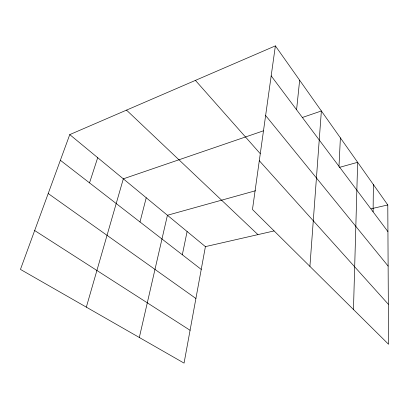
<?xml version="1.0" encoding="UTF-8"?>
<svg xmlns="http://www.w3.org/2000/svg" width="409" height="409" viewBox="0 0 409 409"><rect width="100%" height="100%" fill="white"/><g stroke="black" fill="none" stroke-linecap="round" stroke-linejoin="round"><path stroke-width="0.61" d="M373.1 211.842L373.381 184.571M353.468 309.526L357.65 162.307L339.271 167.424M338.989 166.335L340.39 137.884M309.915 266.387L321.372 110.977L302.215 117.541M296.581 109.776L299.649 80.23M275.375 45.885L252.471 209.495L388.55 344.271L387.788 204.955L275.375 45.885L69.76 134.607L20.45 269.408L184.06 363.115L205.41 246.627L69.76 134.607M182.327 254.761L187.102 231.509M139.326 337.491L167.429 215.262L255.528 190.737M140.001 221.969L146.233 197.757M86.335 307.144L123.324 178.84L263.376 130.849M89.53 182.874L97.705 157.685M205.41 246.627L274.05 230.942M371.04 208.784L387.788 204.955M34.673 230.528L190.078 330.288M48.206 193.534L195.906 298.488M60.368 160.287L201.233 269.408M126.514 110.118L257.951 234.623M259.301 160.711L388.33 304.265M195.415 80.389L260.165 153.574M265.625 115.522L388.121 266.07M271.177 75.88L387.931 231.627"/></g></svg>
